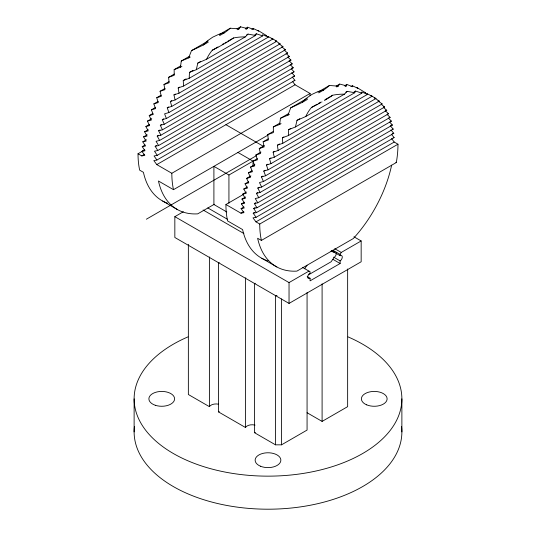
<?xml version="1.0" encoding="UTF-8"?>
<svg xmlns="http://www.w3.org/2000/svg" width="536" height="536" viewBox="0 0 536 536"><rect width="100%" height="100%" fill="white"/><g stroke="black" fill="none" stroke-linecap="round" stroke-linejoin="round"><path stroke-width="0.8" d="M180.632 65.888L174.153 69.633L174.213 75.315L168.565 77.365L169.162 82.738L163.956 84.534L164.934 89.686L160.063 91.288L161.336 96.272L156.726 97.719L158.241 102.57L153.845 103.89L155.567 108.62L151.366 109.826L153.263 114.456L149.229 115.568L151.286 120.104L147.407 121.129L149.604 125.585L145.866 126.523L148.197 130.898L144.586 131.769L147.052 136.07L143.561 136.868L146.14 141.102L142.777 141.832L145.47 145.993L142.214 146.656L145.028 150.757L141.886 151.36L144.807 155.393L141.772 155.929L138.02 153.758L144.532 150M279.812 123.146L273.327 126.891L273.394 132.58L267.739 134.623L268.342 140.003L263.136 141.792L264.114 146.951L259.236 148.546L260.516 153.537L255.9 154.978L257.414 159.829L253.025 161.148L237.944 152.459M284.067 50.062L287.591 53.037L164.257 124.245L162.281 119.662L166.394 118.503L164.586 113.826L168.874 112.56L167.252 107.776L171.755 106.396L170.354 101.478L175.091 99.964L173.952 94.892L178.984 93.204L178.18 87.944L183.593 86.041L183.232 80.521L189.175 78.31L189.483 72.407L193.081 70.33M383.501 107.528L386.771 110.295L263.431 181.503L261.454 176.92L265.568 175.761L263.759 171.085L268.054 169.825L266.432 165.034L270.928 163.654L269.528 158.736L274.265 157.222L273.132 152.15L278.157 150.469L277.36 145.209L282.767 143.3L282.412 137.786L288.355 135.568L288.656 129.665L290.814 128.419M189.175 78.31L262.674 35.879L262.606 34.699L268.261 37.158L183.593 86.041M288.355 135.568L361.847 93.137L361.787 91.958L367.435 94.416L282.767 143.3M174.153 69.633L180.465 67.201L181.262 61.017L189.215 56.427L191.52 50.592L208.028 41.058M273.327 126.891L279.645 124.459L280.442 118.275L288.395 113.686M251.786 29.319L253.233 28.482L253.588 29.493L247.645 27.202L247.344 28.596L245.903 29.42M365.056 92.453L357.016 87.589L357.82 88.34L352.407 85.74L352.768 86.752L346.826 84.46L346.517 85.854L345.077 86.685M189.483 72.407L196.29 69.693L197.811 63.094L200.678 61.439M288.656 129.665L295.47 126.952L296.984 120.352L299.852 118.697M181.262 61.017L188.793 57.888L189.221 56.481M280.442 118.275L287.966 115.146L290.7 107.85L307.202 98.316M262.674 35.879L256.355 33.795L255.558 35.477L196.29 69.693M361.847 93.137L355.536 91.06L354.738 92.735L295.47 126.952M307.182 276.583L310.076 278.251L310.076 280.857L340.125 263.504L340.125 260.898A3.189 1.843 -60 0 0 342.276 257.059A3.189 1.843 -60 0 0 340.125 255.699L340.125 254.399L341.258 252.443L361.163 240.952L361.163 261.769L289.038 303.416L174.837 237.482L174.837 216.658L183.366 211.733M247.344 28.596L240.53 26.8L239.016 28.89L237.582 29.721M346.517 85.854L339.71 84.058L338.189 86.149L336.755 86.979M304.629 268.764L307.068 265.24M255.558 35.477L248.034 34.096L245.3 36.89L206.548 59.262L197.811 63.094M354.738 92.735L347.207 91.355L344.481 94.148L305.728 116.526L296.984 120.352M338.189 86.149L329.452 85.472A62.739 10.653 -23 0 1 323.711 90.008A55.878 44.629 39.8 0 0 317.5 91.797L311.818 94.47L306.78 97.988A55.878 44.629 39.8 0 0 302.471 102.269A62.739 10.653 -23 0 1 290.693 107.843M325.962 99.596L328.401 98.095A55.878 9.487 -23 0 0 332.709 95.22A62.739 50.103 39.8 0 1 344.481 94.169M226.708 42.384L229.22 40.83A55.878 9.487 -23 0 0 233.529 37.962A62.739 50.103 39.8 0 1 245.307 36.91M325.808 99.689L325.332 99.977M226.152 42.713L218.5 47.021A55.878 9.487 -23 0 1 212.303 50.217L217.964 46.947M324.843 100.259L324.441 100.5M219.512 34.431L230.272 28.214L239.016 28.89M191.52 50.585A62.739 10.653 -23 0 0 203.298 45.011L208.243 42.15M219.566 35.617L224.517 32.756A62.739 10.653 -23 0 0 230.259 28.22M236.919 28.884L240.53 26.8M188.793 57.888L190.226 57.057M245.481 28.448L247.645 27.202M180.465 67.201L181.905 66.37M222.212 44.495L223.626 43.677M225.04 42.867L226.46 42.049M227.874 41.232L233.535 37.962M168.565 77.365L174.354 74.022M246.594 34.927L248.034 34.096M163.956 84.534L169.014 81.613M254.922 34.626L256.355 33.795M160.063 91.288L165.108 88.373M183.232 80.521L186.119 78.859M156.726 97.719L161.061 95.22M178.18 87.944L179.62 87.113M153.845 103.89L158.18 101.384M173.952 94.892L175.393 94.061M178.984 93.204L272.864 39.001L271.886 38.351L276.764 41.259L175.091 99.964M151.366 109.826L155.695 107.327M170.354 101.478L171.801 100.641M149.229 115.568L152.834 113.485M167.252 107.776L168.699 106.939M171.755 106.396L280.1 43.845L275.484 40.783L276.764 41.259M147.407 121.129L151.735 118.63M168.874 112.56L282.975 46.686L278.861 43.697M145.866 126.523L149.477 124.439M162.281 119.662L163.721 118.831M166.394 118.503L285.46 49.761L281.782 46.873M144.586 131.769L148.211 129.679M286.03 53.439L289.42 56.488L162.428 129.806L160.298 125.31L161.751 124.473M143.561 136.868L147.179 134.777M287.691 56.983L290.961 60.106L160.887 135.199L158.623 130.791L160.063 129.953M142.777 141.832L146.395 139.735M289.078 60.689L292.234 63.878L159.614 140.445L157.216 136.104L158.656 135.273M142.214 146.656L145.109 144.988M141.886 151.36L144.774 149.685M291.316 68.769L294.05 71.844L157.798 150.502L155.159 146.308L156.606 145.47M155.159 146.308L158.589 145.544L293.259 67.791L290.211 64.541M141.772 155.929L144.673 154.254M292.194 76.923L294.941 80.346L156.914 160.03L154.046 155.963L157.242 155.333L294.606 76.032L291.758 72.662M156.914 160.03L153.825 160.599L156.8 164.606L295.048 84.788L310.076 93.465A97.753 56.441 -60 0 1 310.049 95.589M156.8 164.606L171.828 173.275L310.076 93.465M317.969 92.105L329.452 85.472M302.465 102.269L307.423 99.408M318.739 92.875L323.69 90.014M336.092 86.149L339.71 84.058M287.966 115.146L289.406 114.322M344.661 85.706L346.826 84.46M279.645 124.459L281.078 123.628M305.741 116.533A62.739 50.103 39.8 0 1 311.47 107.461L317.145 104.205M318.558 103.388L320.682 102.168M324.93 99.716L332.709 95.22M267.739 134.623L273.528 131.28M350.959 86.577L352.407 85.74M214.36 204.25L197.73 213.851A97.753 56.441 -60 0 1 158.455 181L173.483 189.677L268.013 135.099M345.774 92.185L347.207 91.355M263.136 141.792L268.188 138.871M354.095 91.891L355.536 91.06M259.236 148.546L264.288 145.631M282.412 137.786L283.852 136.948M255.9 154.978L260.958 152.063M146.362 219.217L256.416 155.674M277.36 145.209L279.524 143.956M213.904 204.511L213.904 166.341L228.932 175.017L257.36 158.643M273.132 152.15L274.573 151.32M278.157 150.469L372.044 96.266L366.838 93.545L367.408 94.356M243.297 194.481L225.924 204.511L240.952 213.187L243.987 212.651L241.059 208.618L244.208 208.015L241.394 203.915L244.65 203.258L241.95 199.09L245.321 198.36L242.741 194.126L246.225 193.329L243.766 189.027L247.377 188.163L245.039 183.788L248.784 182.843L246.58 178.388L250.459 177.362L248.409 172.827L252.436 171.714L250.54 167.085L254.875 164.586M269.528 158.736L270.981 157.899M274.265 157.222L375.937 98.524L371.066 95.609L371.991 96.219M248.409 172.827L252.014 170.743M266.432 165.034L267.879 164.197M270.928 163.654L379.274 101.103L374.664 98.041L375.937 98.524M246.58 178.388L250.908 175.888M263.759 171.085L265.206 170.247M268.054 169.825L382.155 103.951L378.034 100.956M245.039 183.788L248.65 181.697M261.454 176.92L262.901 176.089M265.568 175.761L384.634 107.019L381.223 104.332M243.766 189.027L247.384 186.937M242.741 194.126L246.359 192.035M387.099 114.463L390.134 117.364L260.067 192.458L257.796 188.049L259.243 187.211M257.796 188.049L261.608 187.064L388.593 113.746L385.203 110.697M241.95 199.09L245.575 197M388.258 117.947L391.414 121.136L258.788 197.704L256.389 193.369L257.836 192.531M241.394 203.915L244.289 202.246M241.059 208.618L243.954 206.95M390.282 125.793L393.223 129.102L256.978 207.767L254.339 203.566L255.786 202.729M254.339 203.566L257.762 202.802L392.439 125.049L389.612 122.034M240.952 213.187L243.847 211.512M390.938 129.92L393.786 133.29L256.422 212.591L253.669 208.457L255.116 207.626M391.367 134.181L394.114 137.605L256.087 217.294L253.22 213.221L254.674 212.383M256.087 217.294L252.999 217.857L255.98 221.864L394.228 142.047L397.98 144.218A97.753 56.441 -60 0 1 396.332 162.522L261.387 240.43L257.628 238.259A97.753 56.441 -60 0 0 296.911 271.109L353.298 238.554A97.753 56.441 -60 0 0 391.642 165.168M255.98 221.864L259.732 224.028L397.98 144.218M174.837 216.658L289.038 282.593L308.95 271.095M308.575 274.787L331.114 261.769L334.116 257.427A3.189 1.843 -60 0 0 336.112 252.744M255.277 283.269A7.069 4.08 0 0 1 254.473 283.464L254.473 432.686L275.511 444.833L281.527 444.833L307.068 430.08L307.068 292.529M307.068 412.733L322.096 421.403L347.643 406.657L347.643 268.971M321.995 101.907L321.56 102.155M320.682 102.644L317.68 104.279A55.878 9.487 -23 0 1 311.483 107.475M250.54 167.085L254.741 165.879L253.025 161.148L252.972 166.113M164.257 124.245L160.298 125.31M263.431 181.503L259.478 182.568L261.608 187.064M162.428 129.806L158.623 130.791M160.887 135.199L157.216 136.104M260.067 192.458L256.389 193.369M159.614 140.445L156.063 141.276L158.589 145.544M258.788 197.704L255.243 198.534L257.762 202.802M157.798 150.502L154.489 151.199L157.242 155.333M256.978 207.767L253.669 208.457M256.422 212.591L253.22 213.221M294.03 80.487L294.941 80.346M393.21 137.745L394.114 137.605M392.56 133.464L393.786 133.29M293.909 76.125L294.606 76.032M293.38 71.924L294.05 71.844M392.56 129.183L393.223 129.102M291.819 67.938L293.259 67.791M390.992 125.203L392.439 125.049M390.496 121.21L391.414 121.136M291.778 63.911L292.234 63.878M290.237 60.139L290.961 60.106M389.417 117.404L390.134 117.364M288.603 56.501L289.42 56.488M387.783 113.766L388.593 113.746M277.018 295.604L275.511 295.604L275.511 444.833M385.625 110.275L386.771 110.295M287.088 53.024L287.591 53.037M383.461 106.939L384.634 107.019M284.402 49.687L285.46 49.761M282.238 46.585L282.975 46.686M381.411 103.843L382.155 103.951M278.975 43.577L280.1 43.845M378.148 100.842L379.274 101.103M265.615 35.316L266.472 35.577L257.843 30.331L258.64 31.081L253.233 28.482M365.311 92.728L365.646 92.835L365.351 92.648M272.864 39.001L267.658 36.287L268.261 37.158M395.856 162.247L396.332 162.522M225.924 124.694L263.719 146.516M353.941 236.778L361.163 240.952M334.752 248.691L341.258 252.443M332.903 250.225L340.125 254.399M331.456 250.694L340.125 255.699M333.627 257.139L340.125 260.898M332.903 259.33L340.125 263.504M213.623 204.35L226.782 211.948M207.8 207.928L227.599 219.358M203.097 209.985L243.893 233.542M302.445 267.343L310.076 271.745L310.076 273.052A3.189 1.843 -60 0 0 307.711 277.012A3.189 1.843 -60 0 0 310.076 278.251M162.643 201.027L177.671 209.703M261.823 258.285L276.851 266.962M218.507 404.184A7.069 4.08 0 0 0 209.395 406.657L188.357 394.509L188.357 244.315M219.211 262.446A7.069 4.08 0 0 1 218.413 262.64L218.413 411.862L245.461 427.48A7.069 4.08 0 0 1 255.042 425.115M391.575 138.569L394.228 142.047M292.395 81.311L295.048 84.788M401.879 398.851L401.879 431.902M331.114 250.928L331.114 251.357L334.116 252.228A3.189 1.843 -60 0 1 334.719 252.014M322.096 283.852L322.096 421.403M289.038 282.593L289.038 303.416M281.527 298.941L281.527 444.833M245.461 427.48L245.461 278.258A7.069 4.08 0 0 1 245.796 277.795M228.932 175.017L228.932 203.231M209.395 406.657L209.395 257.434A7.069 4.08 0 0 1 209.73 256.972M134.121 398.851L134.121 431.902M401.551 426.495A133.879 77.298 0 0 1 268 509.2A133.879 77.298 0 0 1 134.449 426.495M348.038 336.889A133.879 77.298 0 0 1 367.12 450.81A133.879 77.298 0 0 1 168.88 450.81A133.879 77.298 0 0 1 187.962 336.889M219.345 411.628A7.069 4.08 0 0 1 218.413 411.862M255.411 432.452A7.069 4.08 0 0 1 254.473 432.686M167.554 203.218A97.753 56.441 -60 0 1 143.427 172.324L139.668 170.153A97.753 56.441 -60 0 1 138.02 153.758M203.291 45.011A55.878 44.629 39.8 0 1 207.6 40.723L212.638 37.205L218.32 34.538A55.878 44.629 39.8 0 1 224.517 32.756M206.568 59.275A62.739 50.103 39.8 0 1 212.29 50.203M173.483 189.677A97.753 56.441 -60 0 1 171.828 173.275M261.387 240.43A97.753 56.441 -60 0 1 259.732 224.028M268.02 260.905A97.753 56.441 -60 0 1 242.607 229.582L227.579 220.906A97.753 56.441 -60 0 1 225.924 204.511M155.313 405.276A12.857 7.424 0 0 0 174.602 398.851A12.857 7.424 0 0 0 155.313 392.419A12.857 7.424 0 0 0 155.313 405.276M366.711 404.861A12.857 7.424 0 0 0 387.046 399.615A12.857 7.424 0 0 0 369.009 392.071A12.857 7.424 0 0 0 366.711 404.861M260.456 466.206A12.857 7.424 0 0 0 280.79 460.96A12.857 7.424 0 0 0 262.754 453.416A12.857 7.424 0 0 0 260.456 466.206"/></g></svg>
